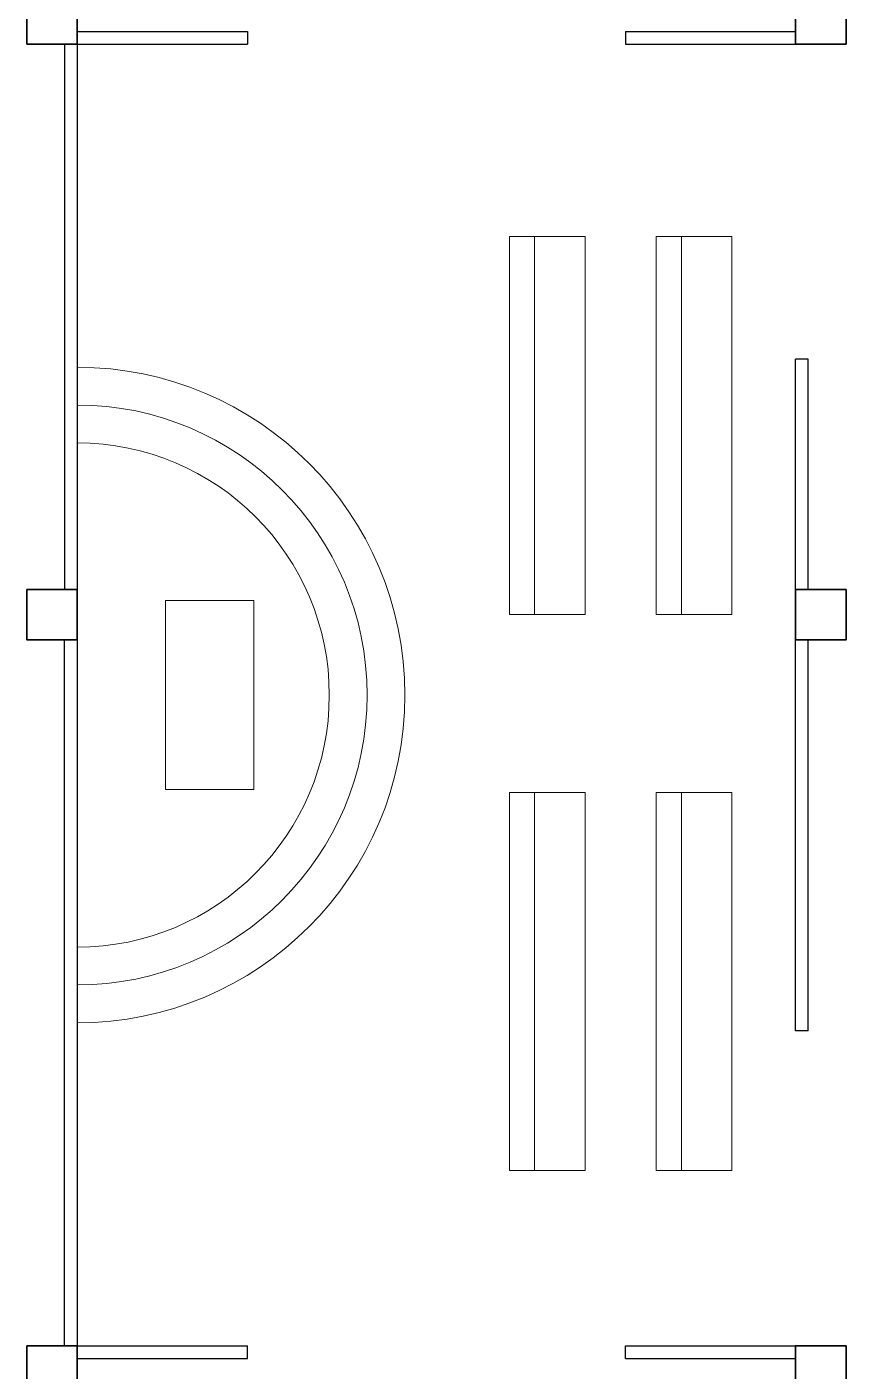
# Model space of a CAD drawing. Header units: inches. Extents: x 57 to 217, y -85 to 29.
# Drawn here: x 169.55 to 176.05, y -72.68 to -62.01 of the extents above; entities that cross this region are included whole.
import ezdxf

# ---------------------------------------------------------------- set-up
doc = ezdxf.new("R2010")
doc.units = ezdxf.units.IN
doc.header["$MEASUREMENT"] = 0

msp = doc.modelspace()

# ---------------------------------------------------------------- linework, layer by layer
at = {"color": 8, "lineweight": 25}
for p, q in [((169.952, -62.051), (171.302, -62.051)), ((171.302, -62.051), (171.302, -62.151)), ((174.302, -62.051), (175.652, -62.051)), ((174.302, -62.051), (174.302, -62.151)), ((169.852, -62.151), (169.852, -66.477)), ((169.952, -62.151), (171.302, -62.151)), ((169.952, -62.151), (169.952, -72.477)), ((174.302, -62.151), (175.652, -62.151)), ((175.652, -66.477), (175.652, -64.65)), ((175.752, -64.65), (175.652, -64.65)), ((175.752, -66.477), (175.752, -64.65)), ((169.852, -72.477), (169.852, -66.877)), ((175.652, -69.977), (175.652, -66.877)), ((175.752, -69.977), (175.752, -66.877)), ((175.752, -69.977), (175.652, -69.977)), ((169.952, -72.477), (171.302, -72.477)), ((171.302, -72.577), (171.302, -72.477)), ((174.302, -72.477), (175.652, -72.477)), ((174.302, -72.577), (174.302, -72.477)), ((169.952, -72.577), (171.302, -72.577)), ((174.302, -72.577), (175.652, -72.577))]:
    msp.add_line(p, q, dxfattribs=at)
at = {"color": 8, "lineweight": 9}
for p, q in [((173.581, -63.676), (173.381, -63.676)), ((173.381, -63.676), (173.381, -66.676)), ((173.581, -66.676), (173.581, -63.676)), ((173.581, -63.676), (173.981, -63.676)), ((173.981, -63.676), (173.981, -66.676)), ((174.746, -63.676), (174.546, -63.676)), ((174.546, -63.676), (174.546, -66.676)), ((174.746, -66.676), (174.746, -63.676)), ((174.746, -63.676), (175.146, -63.676)), ((175.146, -63.676), (175.146, -66.676)), ((170.652, -66.564), (171.352, -66.564)), ((170.652, -66.564), (170.652, -68.064)), ((171.352, -66.564), (171.352, -68.064)), ((173.381, -66.676), (173.581, -66.676)), ((173.981, -66.676), (173.581, -66.676)), ((174.546, -66.676), (174.746, -66.676)), ((175.146, -66.676), (174.746, -66.676)), ((171.352, -68.064), (170.652, -68.064)), ((173.581, -68.086), (173.381, -68.086)), ((173.381, -68.086), (173.381, -71.086)), ((173.581, -71.086), (173.581, -68.086)), ((173.581, -68.086), (173.981, -68.086)), ((173.981, -68.086), (173.981, -71.086)), ((174.746, -68.086), (174.546, -68.086)), ((174.546, -68.086), (174.546, -71.086)), ((174.746, -71.086), (174.746, -68.086)), ((174.746, -68.086), (175.146, -68.086)), ((175.146, -68.086), (175.146, -71.086)), ((173.381, -71.086), (173.581, -71.086)), ((173.981, -71.086), (173.581, -71.086)), ((174.546, -71.086), (174.746, -71.086)), ((175.146, -71.086), (174.746, -71.086))]:
    msp.add_line(p, q, dxfattribs=at)
at = {"color": 8, "linetype": 'ByBlock', "lineweight": 35}
for points in [[(169.552, -61.751), (169.952, -61.751), (169.952, -62.151), (169.552, -62.151)], [(175.652, -61.75), (176.052, -61.75), (176.052, -62.15), (175.652, -62.15)], [(175.652, -66.477), (176.052, -66.477), (176.052, -66.877), (175.652, -66.877)], [(169.552, -72.477), (169.952, -72.477), (169.952, -72.877), (169.552, -72.877)], [(175.652, -72.477), (176.052, -72.477), (176.052, -72.877), (175.652, -72.877)]]:
    msp.add_lwpolyline(points, close=True, dxfattribs=at)
at = {"color": 8, "lineweight": 35}
msp.add_lwpolyline([(169.552, -66.477), (169.952, -66.477), (169.952, -66.877), (169.552, -66.877)], close=True, dxfattribs=at)
at = {"color": 8, "lineweight": 9}
for radius in [2.6, 2.3, 2]:
    msp.add_arc((169.952, -67.314), radius, 270.0001, 90.0001, dxfattribs=at)

doc.saveas('drawing.dxf')
